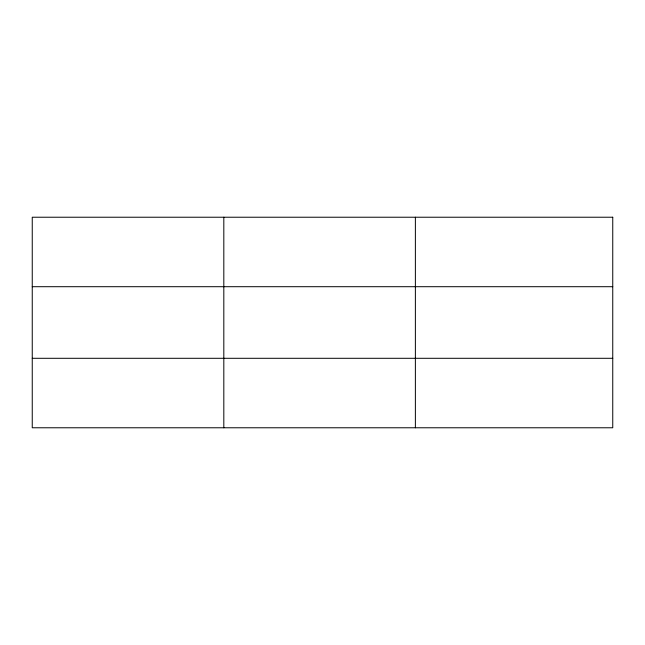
<?xml version="1.0" encoding="UTF-8"?>
<svg xmlns="http://www.w3.org/2000/svg" width="645" height="645" viewBox="0 0 645 645"><rect width="100%" height="100%" fill="white"/><g stroke="black" fill="none" stroke-linecap="round" stroke-linejoin="round"><path stroke-width="0.97" d="M223.815 427.772L223.815 217.228M415.38 427.772L415.38 217.228M32.25 286.703L612.75 286.703M32.25 358.298L612.75 358.298M612.75 217.228L612.75 427.772L32.25 427.772L32.25 217.228L612.75 217.228"/></g></svg>
